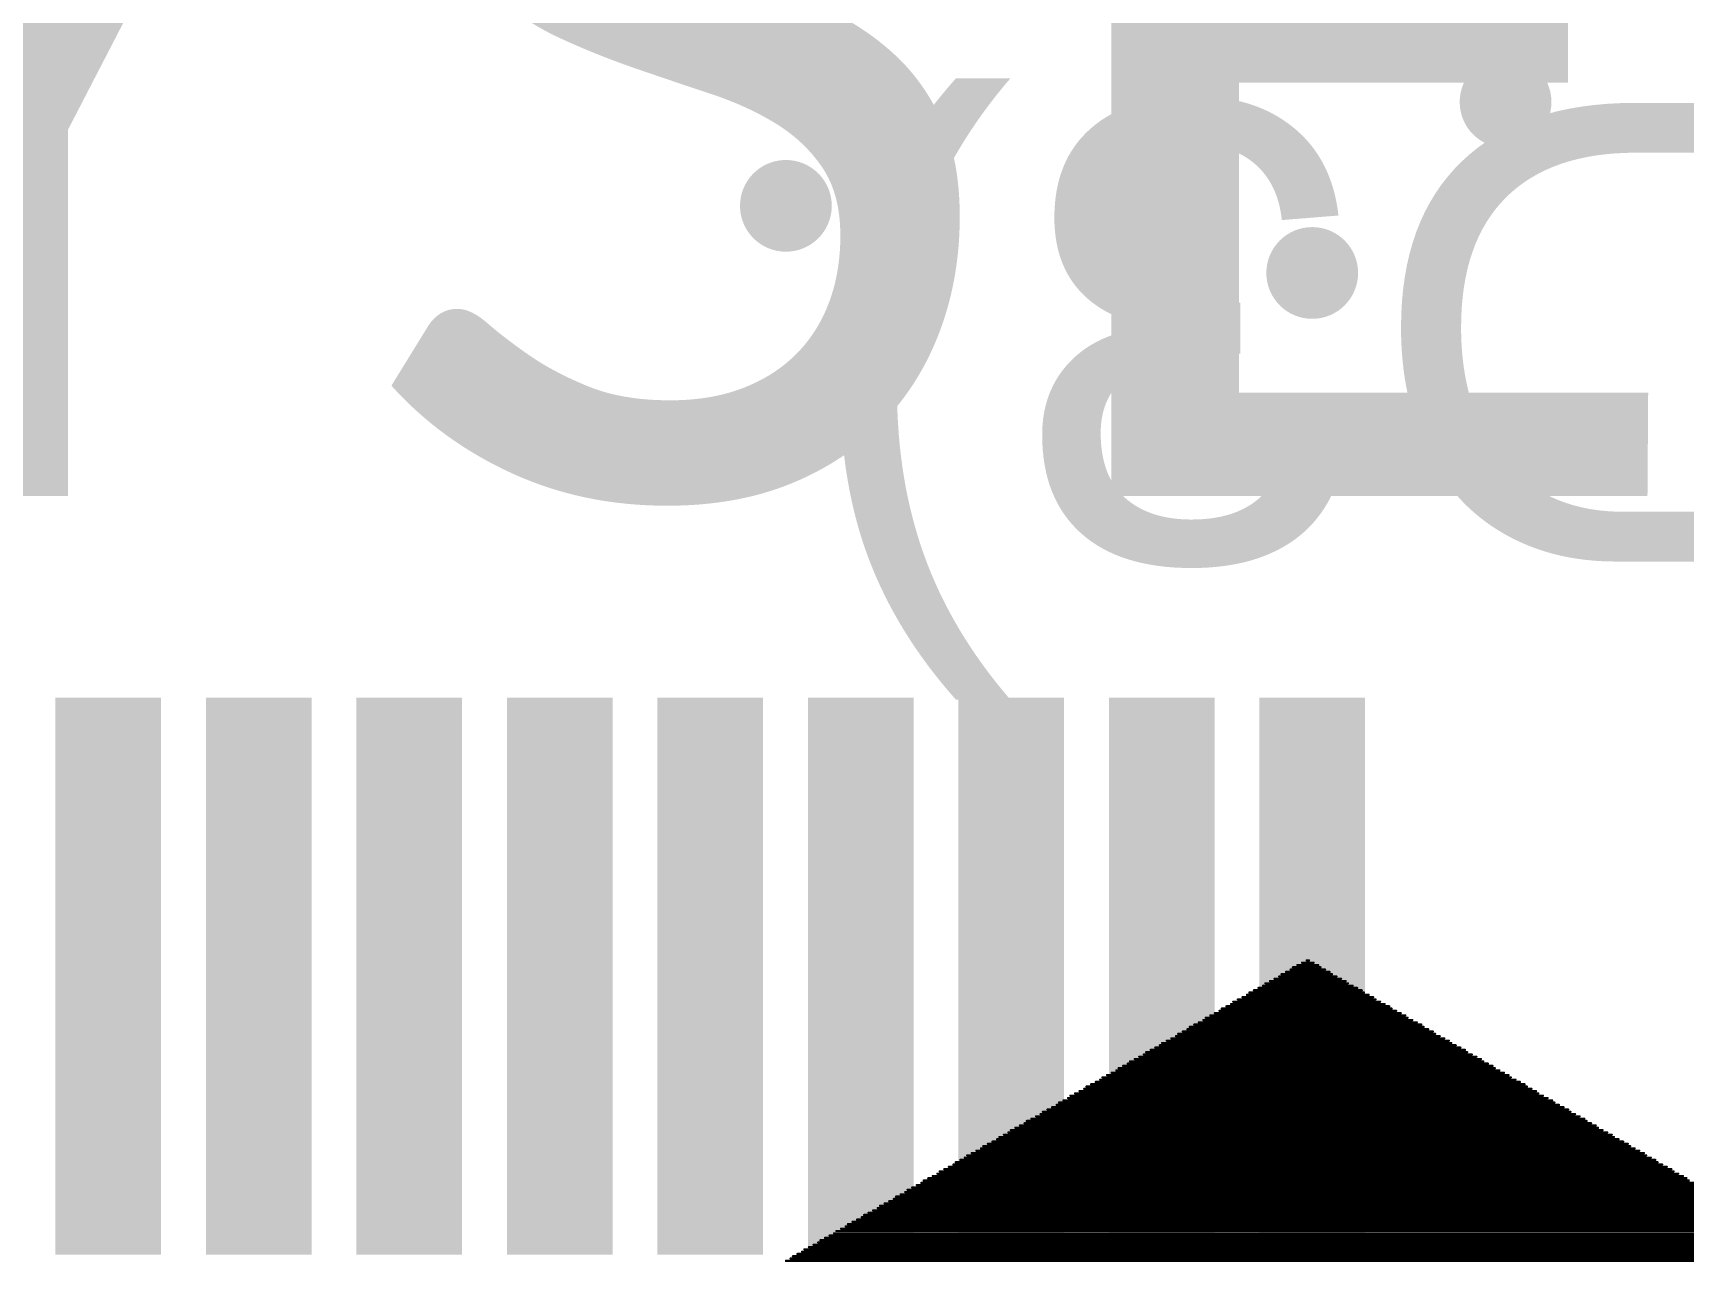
# Model space of a CAD drawing. Header units: millimetres. Extents: x -6 to 151, y -20 to 98.
# Drawn here: x 114.69 to 120.17, y 36.09 to 40.18 of the extents above; entities that cross this region are included whole.
import ezdxf

# ---------------------------------------------------------------- set-up
doc = ezdxf.new("R2010")
doc.units = ezdxf.units.MM
for name, color, linetype in [('BottomOverlay', 54, 'Continuous'), ('TopOverlay', 2, 'Continuous'), ('TopPaste', 8, 'Continuous'), ('TopSolder', 216, 'Continuous'), ('ViaHoleLayer', 16, 'Continuous')]:
    doc.layers.add(name, color=color, linetype=linetype)
doc.styles.add('Arial', font='arial.ttf', dxfattribs={"height": 0.2})
doc.styles.add('Corbel', font='corbelb.ttf', dxfattribs={"height": 0.2})

# ---------------------------------------------------------------- blocks, each defined once
blk = doc.blocks.new('TSQFP50P1600X1600X120_100N_286')
at = {"layer": 'TopPaste'}
for points in [[(6.65, -2.15), (6.65, -1.85), (8.45, -1.85), (8.45, -2.15)], [(6.65, -2.65), (6.65, -2.35), (8.45, -2.35), (8.45, -2.65)], [(6.65, -3.15), (6.65, -2.85), (8.45, -2.85), (8.45, -3.15)], [(6.65, -3.65), (6.65, -3.35), (8.45, -3.35), (8.45, -3.65)], [(6.65, -4.15), (6.65, -3.85), (8.45, -3.85), (8.45, -4.15)], [(6.65, -4.65), (6.65, -4.35), (8.45, -4.35), (8.45, -4.65)], [(6.65, -5.15), (6.65, -4.85), (8.45, -4.85), (8.45, -5.15)], [(6.65, -5.65), (6.65, -5.35), (8.45, -5.35), (8.45, -5.65)], [(6.65, -6.15), (6.65, -5.85), (8.45, -5.85), (8.45, -6.15)]]:
    blk.add_hatch(color=8, dxfattribs=at).paths.add_polyline_path(points)
at = {"layer": 'TopSolder'}
for points in [[(6.6246, -2.1754), (6.6246, -1.8246), (8.4754, -1.8246), (8.4754, -2.1754)], [(6.6246, -2.6754), (6.6246, -2.3246), (8.4754, -2.3246), (8.4754, -2.6754)], [(6.6246, -3.1754), (6.6246, -2.8246), (8.4754, -2.8246), (8.4754, -3.1754)], [(6.6246, -3.6754), (6.6246, -3.3246), (8.4754, -3.3246), (8.4754, -3.6754)], [(6.6246, -4.1754), (6.6246, -3.8246), (8.4754, -3.8246), (8.4754, -4.1754)], [(6.6246, -4.6754), (6.6246, -4.3246), (8.4754, -4.3246), (8.4754, -4.6754)], [(6.6246, -5.1754), (6.6246, -4.8246), (8.4754, -4.8246), (8.4754, -5.1754)], [(6.6246, -5.6754), (6.6246, -5.3246), (8.4754, -5.3246), (8.4754, -5.6754)], [(6.6246, -6.1754), (6.6246, -5.8246), (8.4754, -5.8246), (8.4754, -6.1754)]]:
    blk.add_hatch(color=216, dxfattribs=at).paths.add_polyline_path(points)

msp = doc.modelspace()

# ---------------------------------------------------------------- hatches: boundary and pattern name
at = {"layer": 'ViaHoleLayer'}
h = msp.add_hatch(color=16, dxfattribs=at)
edge = h.paths.add_edge_path()
edge.add_arc((119.5789, 39.9491), 0.1524, 0, 360)
h = msp.add_hatch(color=16, dxfattribs=at)
edge = h.paths.add_edge_path()
edge.add_arc((117.1879, 39.6041), 0.1524, 0, 360)
h = msp.add_hatch(color=16, dxfattribs=at)
edge = h.paths.add_edge_path()
edge.add_arc((118.9365, 39.3811), 0.1524, 0, 360)

# ---------------------------------------------------------------- linework, layer by layer
at = {"layer": 'BottomOverlay', "const_width": 0.00762}
for points in [[(118.8877, 37.0815), (118.9562, 37.0815)], [(118.9029, 37.0891), (118.941, 37.0891)], [(118.9181, 37.0967), (118.9258, 37.0967)], [(118.781, 37.0205), (119.0553, 37.0205)], [(118.7962, 37.0281), (119.0477, 37.0281)], [(118.8115, 37.0358), (119.0324, 37.0358)], [(118.8267, 37.0434), (119.0172, 37.0434)], [(118.8343, 37.051), (119.002, 37.051)], [(118.8496, 37.0586), (118.9943, 37.0586)], [(118.8648, 37.0662), (118.9791, 37.0662)], [(118.8724, 37.0739), (118.9639, 37.0739)], [(118.6895, 36.9672), (119.1467, 36.9672)], [(118.7048, 36.9748), (119.1391, 36.9748)], [(118.72, 36.9824), (119.1239, 36.9824)], [(118.7276, 36.99), (119.1086, 36.99)], [(118.7429, 36.9977), (119.101, 36.9977)], [(118.7581, 37.0053), (119.0858, 37.0053)], [(118.7734, 37.0129), (119.0705, 37.0129)], [(118.5981, 36.9138), (119.2458, 36.9138)], [(118.6133, 36.9215), (119.2306, 36.9215)], [(118.6286, 36.9291), (119.2153, 36.9291)], [(118.6362, 36.9367), (119.2001, 36.9367)], [(118.6514, 36.9443), (119.1925, 36.9443)], [(118.6667, 36.9519), (119.1772, 36.9519)], [(118.6743, 36.9596), (119.162, 36.9596)], [(118.5067, 36.8605), (119.3372, 36.8605)], [(118.5219, 36.8681), (119.322, 36.8681)], [(118.5295, 36.8757), (119.3068, 36.8757)], [(118.5448, 36.8834), (119.2991, 36.8834)], [(118.56, 36.891), (119.2839, 36.891)], [(118.5752, 36.8986), (119.2687, 36.8986)], [(118.5829, 36.9062), (119.2534, 36.9062)], [(118.4152, 36.8072), (119.4287, 36.8072)], [(118.4305, 36.8148), (119.4134, 36.8148)], [(118.4381, 36.8224), (119.3982, 36.8224)], [(118.4533, 36.83), (119.3906, 36.83)], [(118.4686, 36.8376), (119.3753, 36.8376)], [(118.4838, 36.8453), (119.3601, 36.8453)], [(118.4914, 36.8529), (119.3449, 36.8529)], [(118.3085, 36.7462), (119.5354, 36.7462)], [(118.3238, 36.7538), (119.5201, 36.7538)], [(118.3314, 36.7614), (119.5049, 36.7614)], [(118.3466, 36.7691), (119.4973, 36.7691)], [(118.3619, 36.7767), (119.482, 36.7767)], [(118.3771, 36.7843), (119.4668, 36.7843)], [(118.3847, 36.7919), (119.4515, 36.7919)], [(118.4, 36.7995), (119.4439, 36.7995)], [(118.2171, 36.6929), (119.6268, 36.6929)], [(118.2323, 36.7005), (119.6116, 36.7005)], [(118.24, 36.7081), (119.5963, 36.7081)], [(118.2552, 36.7157), (119.5887, 36.7157)], [(118.2704, 36.7233), (119.5735, 36.7233)], [(118.2857, 36.731), (119.5582, 36.731)], [(118.2933, 36.7386), (119.543, 36.7386)], [(118.1257, 36.6395), (119.7182, 36.6395)], [(118.1333, 36.6471), (119.703, 36.6471)], [(118.1485, 36.6548), (119.6878, 36.6548)], [(118.1638, 36.6624), (119.6801, 36.6624)], [(118.179, 36.67), (119.6649, 36.67)], [(118.1866, 36.6776), (119.6497, 36.6776)], [(118.2019, 36.6852), (119.642, 36.6852)], [(118.0342, 36.5862), (119.8097, 36.5862)], [(118.0418, 36.5938), (119.7944, 36.5938)], [(118.0571, 36.6014), (119.7868, 36.6014)], [(118.0723, 36.609), (119.7716, 36.609)], [(118.0876, 36.6167), (119.7563, 36.6167)], [(118.0952, 36.6243), (119.7411, 36.6243)], [(118.1104, 36.6319), (119.7335, 36.6319)], [(117.9352, 36.5328), (119.9011, 36.5328)], [(117.9504, 36.5405), (119.8859, 36.5405)], [(117.9656, 36.5481), (119.8783, 36.5481)], [(117.9809, 36.5557), (119.863, 36.5557)], [(117.9885, 36.5633), (119.8478, 36.5633)], [(118.0037, 36.5709), (119.8402, 36.5709)], [(118.019, 36.5786), (119.8249, 36.5786)], [(117.8361, 36.4719), (120.0078, 36.4719)], [(117.8437, 36.4795), (119.9926, 36.4795)], [(117.859, 36.4871), (119.9849, 36.4871)], [(117.8742, 36.4947), (119.9697, 36.4947)], [(117.8894, 36.5024), (119.9545, 36.5024)], [(117.8971, 36.51), (119.9392, 36.51)], [(117.9123, 36.5176), (119.9316, 36.5176)], [(117.9275, 36.5252), (119.9164, 36.5252)], [(117.7447, 36.4185), (120.0992, 36.4185)], [(117.7523, 36.4262), (120.084, 36.4262)], [(117.7675, 36.4338), (120.0764, 36.4338)], [(117.7828, 36.4414), (120.0611, 36.4414)], [(117.7904, 36.449), (120.0459, 36.449)], [(117.8056, 36.4566), (120.0383, 36.4566)], [(117.8209, 36.4643), (120.023, 36.4643)], [(117.6456, 36.3652), (120.1907, 36.3652)], [(117.6608, 36.3728), (120.1831, 36.3728)], [(117.6761, 36.3804), (120.1678, 36.3804)], [(117.6913, 36.3881), (120.1526, 36.3881)], [(117.6989, 36.3957), (120.1373, 36.3957)], [(117.7142, 36.4033), (120.1297, 36.4033)], [(117.7294, 36.4109), (120.1145, 36.4109)], [(117.5542, 36.3119), (120.2821, 36.3119)], [(117.5694, 36.3195), (120.2745, 36.3195)], [(117.5846, 36.3271), (120.2593, 36.3271)], [(117.5923, 36.3347), (120.244, 36.3347)], [(117.6075, 36.3423), (120.2364, 36.3423)], [(117.6227, 36.35), (120.2212, 36.35)], [(117.638, 36.3576), (120.2059, 36.3576)], [(117.4627, 36.2585), (120.3812, 36.2585)], [(117.478, 36.2661), (120.3659, 36.2661)], [(117.4932, 36.2738), (120.3507, 36.2738)], [(117.5008, 36.2814), (120.3355, 36.2814)], [(117.5161, 36.289), (120.3278, 36.289)], [(117.5313, 36.2966), (120.3126, 36.2966)], [(117.5465, 36.3042), (120.2974, 36.3042)], [(117.356, 36.1976), (120.4802, 36.1976)], [(117.3713, 36.2052), (120.4726, 36.2052)], [(117.3865, 36.2128), (120.4574, 36.2128)], [(117.3941, 36.2204), (120.4421, 36.2204)], [(117.4094, 36.228), (120.4269, 36.228)], [(117.4246, 36.2357), (120.4193, 36.2357)], [(117.4399, 36.2433), (120.404, 36.2433)], [(117.4475, 36.2509), (120.3888, 36.2509)], [(117.2646, 36.1442), (120.5793, 36.1442)], [(117.2798, 36.1518), (120.5641, 36.1518)], [(117.2951, 36.1595), (120.5488, 36.1595)], [(117.3027, 36.1671), (120.5336, 36.1671)], [(117.3179, 36.1747), (120.526, 36.1747)], [(117.3332, 36.1823), (120.5107, 36.1823)], [(117.3484, 36.1899), (120.4955, 36.1899)], [(117.1884, 36.0985), (120.6555, 36.0985)], [(117.2036, 36.1061), (120.6403, 36.1061)], [(117.2113, 36.1137), (120.625, 36.1137)], [(117.2265, 36.1214), (120.6174, 36.1214)], [(117.2417, 36.129), (120.6022, 36.129)], [(117.2494, 36.1366), (120.5869, 36.1366)]]:
    msp.add_lwpolyline(points, dxfattribs=at)
at = {"layer": 'BottomOverlay', "const_width": 0.00381}
for points in [[(118.8857, 37.0815, 1), (118.8896, 37.0815, 1)], [(118.901, 37.0891, 1), (118.9048, 37.0891, 1)], [(118.9162, 37.0967, 1), (118.92, 37.0967, 1)], [(118.9238, 37.0967, 1), (118.9277, 37.0967, 1)], [(118.9391, 37.0891, 1), (118.9429, 37.0891, 1)], [(118.9543, 37.0815, 1), (118.9581, 37.0815, 1)], [(118.7791, 37.0205, 1), (118.7829, 37.0205, 1)], [(118.7943, 37.0281, 1), (118.7981, 37.0281, 1)], [(118.8095, 37.0358, 1), (118.8134, 37.0358, 1)], [(118.8248, 37.0434, 1), (118.8286, 37.0434, 1)], [(118.8324, 37.051, 1), (118.8362, 37.051, 1)], [(118.8476, 37.0586, 1), (118.8515, 37.0586, 1)], [(118.8629, 37.0662, 1), (118.8667, 37.0662, 1)], [(118.8705, 37.0739, 1), (118.8743, 37.0739, 1)], [(118.9619, 37.0739, 1), (118.9658, 37.0739, 1)], [(118.9772, 37.0662, 1), (118.981, 37.0662, 1)], [(118.9924, 37.0586, 1), (118.9962, 37.0586, 1)], [(119, 37.051, 1), (119.0039, 37.051, 1)], [(119.0153, 37.0434, 1), (119.0191, 37.0434, 1)], [(119.0305, 37.0358, 1), (119.0343, 37.0358, 1)], [(119.0458, 37.0281, 1), (119.0496, 37.0281, 1)], [(119.0534, 37.0205, 1), (119.0572, 37.0205, 1)], [(118.6876, 36.9672, 1), (118.6914, 36.9672, 1)], [(118.7029, 36.9748, 1), (118.7067, 36.9748, 1)], [(118.7181, 36.9824, 1), (118.7219, 36.9824, 1)], [(118.7257, 36.99, 1), (118.7295, 36.99, 1)], [(118.741, 36.9977, 1), (118.7448, 36.9977, 1)], [(118.7562, 37.0053, 1), (118.76, 37.0053, 1)], [(118.7714, 37.0129, 1), (118.7753, 37.0129, 1)], [(119.0686, 37.0129, 1), (119.0724, 37.0129, 1)], [(119.0839, 37.0053, 1), (119.0877, 37.0053, 1)], [(119.0991, 36.9977, 1), (119.1029, 36.9977, 1)], [(119.1067, 36.99, 1), (119.1105, 36.99, 1)], [(119.122, 36.9824, 1), (119.1258, 36.9824, 1)], [(119.1372, 36.9748, 1), (119.141, 36.9748, 1)], [(119.1448, 36.9672, 1), (119.1486, 36.9672, 1)], [(118.5962, 36.9138, 1), (118.6, 36.9138, 1)], [(118.6114, 36.9215, 1), (118.6152, 36.9215, 1)], [(118.6267, 36.9291, 1), (118.6305, 36.9291, 1)], [(118.6343, 36.9367, 1), (118.6381, 36.9367, 1)], [(118.6495, 36.9443, 1), (118.6533, 36.9443, 1)], [(118.6648, 36.9519, 1), (118.6686, 36.9519, 1)], [(118.6724, 36.9596, 1), (118.6762, 36.9596, 1)], [(119.1601, 36.9596, 1), (119.1639, 36.9596, 1)], [(119.1753, 36.9519, 1), (119.1791, 36.9519, 1)], [(119.1905, 36.9443, 1), (119.1944, 36.9443, 1)], [(119.1982, 36.9367, 1), (119.202, 36.9367, 1)], [(119.2134, 36.9291, 1), (119.2172, 36.9291, 1)], [(119.2286, 36.9215, 1), (119.2325, 36.9215, 1)], [(119.2439, 36.9138, 1), (119.2477, 36.9138, 1)], [(118.5047, 36.8605, 1), (118.5086, 36.8605, 1)], [(118.52, 36.8681, 1), (118.5238, 36.8681, 1)], [(118.5276, 36.8757, 1), (118.5314, 36.8757, 1)], [(118.5428, 36.8834, 1), (118.5467, 36.8834, 1)], [(118.5581, 36.891, 1), (118.5619, 36.891, 1)], [(118.5733, 36.8986, 1), (118.5771, 36.8986, 1)], [(118.5809, 36.9062, 1), (118.5848, 36.9062, 1)], [(119.2515, 36.9062, 1), (119.2553, 36.9062, 1)], [(119.2667, 36.8986, 1), (119.2706, 36.8986, 1)], [(119.282, 36.891, 1), (119.2858, 36.891, 1)], [(119.2972, 36.8834, 1), (119.301, 36.8834, 1)], [(119.3048, 36.8757, 1), (119.3087, 36.8757, 1)], [(119.3201, 36.8681, 1), (119.3239, 36.8681, 1)], [(119.3353, 36.8605, 1), (119.3391, 36.8605, 1)], [(118.4133, 36.8072, 1), (118.4171, 36.8072, 1)], [(118.4285, 36.8148, 1), (118.4324, 36.8148, 1)], [(118.4362, 36.8224, 1), (118.44, 36.8224, 1)], [(118.4514, 36.83, 1), (118.4552, 36.83, 1)], [(118.4666, 36.8376, 1), (118.4705, 36.8376, 1)], [(118.4819, 36.8453, 1), (118.4857, 36.8453, 1)], [(118.4895, 36.8529, 1), (118.4933, 36.8529, 1)], [(119.3429, 36.8529, 1), (119.3468, 36.8529, 1)], [(119.3582, 36.8453, 1), (119.362, 36.8453, 1)], [(119.3734, 36.8376, 1), (119.3772, 36.8376, 1)], [(119.3887, 36.83, 1), (119.3925, 36.83, 1)], [(119.3963, 36.8224, 1), (119.4001, 36.8224, 1)], [(119.4115, 36.8148, 1), (119.4153, 36.8148, 1)], [(119.4268, 36.8072, 1), (119.4306, 36.8072, 1)], [(118.3066, 36.7462, 1), (118.3104, 36.7462, 1)], [(118.3219, 36.7538, 1), (118.3257, 36.7538, 1)], [(118.3295, 36.7614, 1), (118.3333, 36.7614, 1)], [(118.3447, 36.7691, 1), (118.3485, 36.7691, 1)], [(118.36, 36.7767, 1), (118.3638, 36.7767, 1)], [(118.3752, 36.7843, 1), (118.379, 36.7843, 1)], [(118.3828, 36.7919, 1), (118.3866, 36.7919, 1)], [(118.3981, 36.7995, 1), (118.4019, 36.7995, 1)], [(119.442, 36.7995, 1), (119.4458, 36.7995, 1)], [(119.4496, 36.7919, 1), (119.4534, 36.7919, 1)], [(119.4649, 36.7843, 1), (119.4687, 36.7843, 1)], [(119.4801, 36.7767, 1), (119.4839, 36.7767, 1)], [(119.4953, 36.7691, 1), (119.4992, 36.7691, 1)], [(119.503, 36.7614, 1), (119.5068, 36.7614, 1)], [(119.5182, 36.7538, 1), (119.522, 36.7538, 1)], [(119.5334, 36.7462, 1), (119.5373, 36.7462, 1)], [(118.2152, 36.6929, 1), (118.219, 36.6929, 1)], [(118.2304, 36.7005, 1), (118.2342, 36.7005, 1)], [(118.238, 36.7081, 1), (118.2419, 36.7081, 1)], [(118.2533, 36.7157, 1), (118.2571, 36.7157, 1)], [(118.2685, 36.7233, 1), (118.2723, 36.7233, 1)], [(118.2838, 36.731, 1), (118.2876, 36.731, 1)], [(118.2914, 36.7386, 1), (118.2952, 36.7386, 1)], [(119.5411, 36.7386, 1), (119.5449, 36.7386, 1)], [(119.5563, 36.731, 1), (119.5601, 36.731, 1)], [(119.5715, 36.7233, 1), (119.5754, 36.7233, 1)], [(119.5868, 36.7157, 1), (119.5906, 36.7157, 1)], [(119.5944, 36.7081, 1), (119.5982, 36.7081, 1)], [(119.6096, 36.7005, 1), (119.6135, 36.7005, 1)], [(119.6249, 36.6929, 1), (119.6287, 36.6929, 1)], [(118.1237, 36.6395, 1), (118.1276, 36.6395, 1)], [(118.1314, 36.6471, 1), (118.1352, 36.6471, 1)], [(118.1466, 36.6548, 1), (118.1504, 36.6548, 1)], [(118.1618, 36.6624, 1), (118.1657, 36.6624, 1)], [(118.1771, 36.67, 1), (118.1809, 36.67, 1)], [(118.1847, 36.6776, 1), (118.1885, 36.6776, 1)], [(118.1999, 36.6852, 1), (118.2038, 36.6852, 1)], [(119.6401, 36.6852, 1), (119.6439, 36.6852, 1)], [(119.6477, 36.6776, 1), (119.6516, 36.6776, 1)], [(119.663, 36.67, 1), (119.6668, 36.67, 1)], [(119.6782, 36.6624, 1), (119.682, 36.6624, 1)], [(119.6858, 36.6548, 1), (119.6897, 36.6548, 1)], [(119.7011, 36.6471, 1), (119.7049, 36.6471, 1)], [(119.7163, 36.6395, 1), (119.7201, 36.6395, 1)], [(118.0323, 36.5862, 1), (118.0361, 36.5862, 1)], [(118.0399, 36.5938, 1), (118.0437, 36.5938, 1)], [(118.0552, 36.6014, 1), (118.059, 36.6014, 1)], [(118.0704, 36.609, 1), (118.0742, 36.609, 1)], [(118.0856, 36.6167, 1), (118.0895, 36.6167, 1)], [(118.0933, 36.6243, 1), (118.0971, 36.6243, 1)], [(118.1085, 36.6319, 1), (118.1123, 36.6319, 1)], [(119.7316, 36.6319, 1), (119.7354, 36.6319, 1)], [(119.7392, 36.6243, 1), (119.743, 36.6243, 1)], [(119.7544, 36.6167, 1), (119.7582, 36.6167, 1)], [(119.7697, 36.609, 1), (119.7735, 36.609, 1)], [(119.7849, 36.6014, 1), (119.7887, 36.6014, 1)], [(119.7925, 36.5938, 1), (119.7963, 36.5938, 1)], [(119.8078, 36.5862, 1), (119.8116, 36.5862, 1)], [(117.9332, 36.5328, 1), (117.9371, 36.5328, 1)], [(117.9485, 36.5405, 1), (117.9523, 36.5405, 1)], [(117.9637, 36.5481, 1), (117.9675, 36.5481, 1)], [(117.979, 36.5557, 1), (117.9828, 36.5557, 1)], [(117.9866, 36.5633, 1), (117.9904, 36.5633, 1)], [(118.0018, 36.5709, 1), (118.0056, 36.5709, 1)], [(118.0171, 36.5786, 1), (118.0209, 36.5786, 1)], [(119.823, 36.5786, 1), (119.8268, 36.5786, 1)], [(119.8382, 36.5709, 1), (119.8421, 36.5709, 1)], [(119.8459, 36.5633, 1), (119.8497, 36.5633, 1)], [(119.8611, 36.5557, 1), (119.8649, 36.5557, 1)], [(119.8763, 36.5481, 1), (119.8802, 36.5481, 1)], [(119.884, 36.5405, 1), (119.8878, 36.5405, 1)], [(119.8992, 36.5328, 1), (119.903, 36.5328, 1)], [(117.8342, 36.4719, 1), (117.838, 36.4719, 1)], [(117.8418, 36.4795, 1), (117.8456, 36.4795, 1)], [(117.857, 36.4871, 1), (117.8609, 36.4871, 1)], [(117.8723, 36.4947, 1), (117.8761, 36.4947, 1)], [(117.8875, 36.5024, 1), (117.8913, 36.5024, 1)], [(117.8951, 36.51, 1), (117.899, 36.51, 1)], [(117.9104, 36.5176, 1), (117.9142, 36.5176, 1)], [(117.9256, 36.5252, 1), (117.9294, 36.5252, 1)], [(119.9144, 36.5252, 1), (119.9183, 36.5252, 1)], [(119.9297, 36.5176, 1), (119.9335, 36.5176, 1)], [(119.9373, 36.51, 1), (119.9411, 36.51, 1)], [(119.9525, 36.5024, 1), (119.9564, 36.5024, 1)], [(119.9678, 36.4947, 1), (119.9716, 36.4947, 1)], [(119.983, 36.4871, 1), (119.9868, 36.4871, 1)], [(119.9906, 36.4795, 1), (119.9945, 36.4795, 1)], [(120.0059, 36.4719, 1), (120.0097, 36.4719, 1)], [(117.7427, 36.4185, 1), (117.7466, 36.4185, 1)], [(117.7504, 36.4262, 1), (117.7542, 36.4262, 1)], [(117.7656, 36.4338, 1), (117.7694, 36.4338, 1)], [(117.7808, 36.4414, 1), (117.7847, 36.4414, 1)], [(117.7885, 36.449, 1), (117.7923, 36.449, 1)], [(117.8037, 36.4566, 1), (117.8075, 36.4566, 1)], [(117.8189, 36.4643, 1), (117.8228, 36.4643, 1)], [(120.0211, 36.4643, 1), (120.0249, 36.4643, 1)], [(120.0364, 36.4566, 1), (120.0402, 36.4566, 1)], [(120.044, 36.449, 1), (120.0478, 36.449, 1)], [(120.0592, 36.4414, 1), (120.063, 36.4414, 1)], [(120.0745, 36.4338, 1), (120.0783, 36.4338, 1)], [(120.0821, 36.4262, 1), (120.0859, 36.4262, 1)], [(120.0973, 36.4185, 1), (120.1011, 36.4185, 1)], [(117.6437, 36.3652, 1), (117.6475, 36.3652, 1)], [(117.6589, 36.3728, 1), (117.6627, 36.3728, 1)], [(117.6742, 36.3804, 1), (117.678, 36.3804, 1)], [(117.6894, 36.3881, 1), (117.6932, 36.3881, 1)], [(117.697, 36.3957, 1), (117.7008, 36.3957, 1)], [(117.7123, 36.4033, 1), (117.7161, 36.4033, 1)], [(117.7275, 36.4109, 1), (117.7313, 36.4109, 1)], [(120.1126, 36.4109, 1), (120.1164, 36.4109, 1)], [(120.1278, 36.4033, 1), (120.1316, 36.4033, 1)], [(120.1354, 36.3957, 1), (120.1392, 36.3957, 1)], [(120.1507, 36.3881, 1), (120.1545, 36.3881, 1)], [(120.1659, 36.3804, 1), (120.1697, 36.3804, 1)], [(117.5522, 36.3119, 1), (117.5561, 36.3119, 1)], [(117.5675, 36.3195, 1), (117.5713, 36.3195, 1)], [(117.5827, 36.3271, 1), (117.5865, 36.3271, 1)], [(117.5903, 36.3347, 1), (117.5942, 36.3347, 1)], [(117.6056, 36.3423, 1), (117.6094, 36.3423, 1)], [(117.6208, 36.35, 1), (117.6246, 36.35, 1)], [(117.6361, 36.3576, 1), (117.6399, 36.3576, 1)], [(117.4608, 36.2585, 1), (117.4646, 36.2585, 1)], [(117.476, 36.2661, 1), (117.4799, 36.2661, 1)], [(117.4913, 36.2738, 1), (117.4951, 36.2738, 1)], [(117.4989, 36.2814, 1), (117.5027, 36.2814, 1)], [(117.5141, 36.289, 1), (117.518, 36.289, 1)], [(117.5294, 36.2966, 1), (117.5332, 36.2966, 1)], [(117.5446, 36.3042, 1), (117.5484, 36.3042, 1)], [(117.3541, 36.1976, 1), (117.3579, 36.1976, 1)], [(117.3694, 36.2052, 1), (117.3732, 36.2052, 1)], [(117.3846, 36.2128, 1), (117.3884, 36.2128, 1)], [(117.3922, 36.2204, 1), (117.396, 36.2204, 1)], [(117.4075, 36.228, 1), (117.4113, 36.228, 1)], [(117.4227, 36.2357, 1), (117.4265, 36.2357, 1)], [(117.4379, 36.2433, 1), (117.4418, 36.2433, 1)], [(117.4456, 36.2509, 1), (117.4494, 36.2509, 1)], [(117.2627, 36.1442, 1), (117.2665, 36.1442, 1)], [(117.2779, 36.1518, 1), (117.2817, 36.1518, 1)], [(117.2932, 36.1595, 1), (117.297, 36.1595, 1)], [(117.3008, 36.1671, 1), (117.3046, 36.1671, 1)], [(117.316, 36.1747, 1), (117.3198, 36.1747, 1)], [(117.3313, 36.1823, 1), (117.3351, 36.1823, 1)], [(117.3465, 36.1899, 1), (117.3503, 36.1899, 1)], [(117.1865, 36.0985, 1), (117.1903, 36.0985, 1)], [(117.2017, 36.1061, 1), (117.2055, 36.1061, 1)], [(117.2093, 36.1137, 1), (117.2132, 36.1137, 1)], [(117.2246, 36.1214, 1), (117.2284, 36.1214, 1)], [(117.2398, 36.129, 1), (117.2436, 36.129, 1)], [(117.2474, 36.1366, 1), (117.2513, 36.1366, 1)]]:
    msp.add_lwpolyline(points, format="xyb", close=True, dxfattribs=at)

# ---------------------------------------------------------------- block references
at = {"rotation": 90}
msp.add_blockref('TSQFP50P1600X1600X120_100N_286', (112.9367, 29.4949), dxfattribs=at)

# ---------------------------------------------------------------- texts
at = {"layer": 'BottomOverlay', "style": 'Arial', "text_generation_flag": 2}
msp.add_text('DATA(PD3)', height=1.524, rotation=360, dxfattribs=at).set_placement((128.4732, 38.4222))
at = {"layer": 'TopOverlay', "style": 'Corbel'}
msp.add_text('FYSETC®', height=3.048, rotation=360, dxfattribs=at).set_placement((111.252, 38.6401))

doc.saveas('drawing.dxf')
